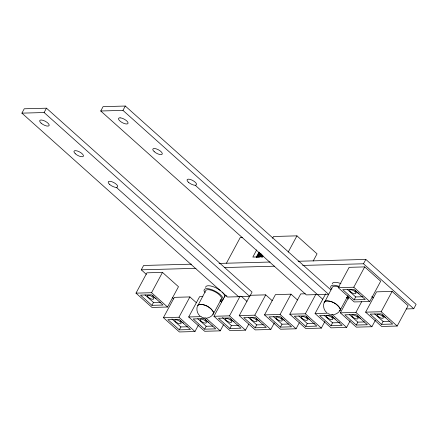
<?xml version="1.0" encoding="UTF-8"?>
<svg xmlns="http://www.w3.org/2000/svg" width="438" height="438" viewBox="0 0 438 438"><rect width="100%" height="100%" fill="white"/><g stroke="black" fill="none" stroke-linecap="round" stroke-linejoin="round"><path stroke-width="0.66" d="M324.498 302.51L324.547 301.727L325.144 301.076C330.931 300.096 337.627 303.879 340.342 308.993L340.277 309.923L339.68 310.575M220.653 299.608A8.875 3.296 28.3 0 0 216.29 292.524A8.875 3.296 28.3 0 0 205.8 290.504L197.85 305.691L198.48 304.525C204.267 303.539 210.963 307.323 213.678 312.436L213.613 313.367L212.934 314.046M212.841 314.117L213.552 313.531L213.728 312.661C211.269 307.345 204.469 303.775 198.693 304.426L197.987 305.012M324.476 302.444L332.464 287.06A8.875 3.296 28.3 0 1 338.848 287.082M339.598 310.597L340.216 310.088L340.392 309.212C337.933 303.901 331.133 300.331 325.357 300.983L324.651 301.568M197.511 305.79C196.12 309.327 197.111 313.559 199.996 316.033M324.175 302.346C322.784 305.877 323.775 310.109 326.66 312.59M21.9 113.141L24.243 108.788L46.466 108.186L252.069 292.075L249.726 296.427L227.503 297.03L21.9 113.141L44.123 112.539L249.726 296.427M44.123 112.539L46.466 108.186M100.745 110.995L122.963 110.392L328.571 294.281L306.348 294.889L100.745 110.995L103.089 106.642L125.306 106.04L330.914 289.929M122.963 110.392L125.306 106.04M146.358 274.363L141.282 269.824L143.626 265.472L191.488 264.169M135.994 293.137L146.927 272.83L162.482 272.403L178.474 286.709L167.54 307.022L151.986 307.443L135.994 293.137L151.548 292.715L167.54 307.022M151.548 292.715L162.482 272.403M151.92 305.341L163.035 305.034L151.608 294.818L140.499 295.124L151.92 305.341L153.486 302.439L160.675 302.242M198.491 324.969L194.954 331.539L179.399 331.96L163.407 317.66L174.34 297.347L189.9 296.926L196.394 302.735M163.407 317.66L178.961 317.232L189.9 296.926M179.334 329.858L190.448 329.557L179.022 319.34L167.913 319.641L179.334 329.858L180.899 326.956L187.431 326.775M223.446 324.876L220.232 330.849L204.677 331.276L188.685 316.97L199.619 296.657L202.86 296.57M226.424 263.222L240.325 237.396L242.334 237.341M204.612 329.168L215.726 328.867L204.3 318.65L193.191 318.952L204.612 329.168L206.178 326.266L212.709 326.091M213.552 313.531L221.365 299.028M248.724 324.191L245.51 330.164L229.95 330.586L213.963 316.285L224.897 295.973L226.84 295.918M256.695 249.901L252.835 257.068L262.614 256.805M256.515 256.772L257.161 255.573M257.807 254.369L258.453 253.169M256.312 257.522L259.208 252.146M256.86 257.352L259.444 252.551M257.867 257.369L260.128 253.164M258.108 257.243L260.041 253.657M259.17 257.27L261.108 253.668M260.161 256.652L261.453 254.248M261.168 256.663L262.138 254.861M213.963 316.285L229.517 315.858L240.133 296.148M261.771 257.177L262.74 255.376M272.584 238.283L273.547 236.493L296.948 235.852L317.052 253.837L313.17 261.043M262.433 257.161L263.079 255.962M229.89 328.484L240.999 328.182L229.578 317.966L218.469 318.267L229.89 328.484L231.45 325.582L238.639 325.385M274.325 322.905L270.783 329.475L255.228 329.896L239.236 315.595L250.175 295.283L265.729 294.862L272.228 300.671M288.215 252.069L296.948 235.852M239.236 315.595L254.796 315.174L265.729 294.862M255.168 327.794L266.277 327.493L254.856 317.276L243.747 317.577L255.168 327.794L256.728 324.892L263.265 324.717M299.28 322.811L296.061 328.79L280.506 329.212L264.514 314.906L275.453 294.599L291.007 294.172L297.506 299.986M264.514 314.906L280.068 314.484L291.007 294.172M280.446 327.109L291.555 326.803L280.134 316.586L269.02 316.893L280.446 327.109L282.006 324.208L288.543 324.027M324.876 321.53L321.339 328.1L305.784 328.522L289.792 314.221L300.731 293.909L305.264 293.788M289.792 314.221L305.346 313.8L315.639 294.681M305.724 326.42L316.833 326.118L305.412 315.902L294.298 316.203L305.724 326.42L307.284 323.518L314.473 323.321M350.154 320.84L346.617 327.41L331.062 327.838L315.07 313.531L325.686 293.821M338.213 287.64L349.146 267.328L364.701 266.906L380.693 281.207L369.76 301.519L354.2 301.941L338.213 287.64L353.767 287.219L369.76 301.519M302.642 265.433L363.496 263.78L365.84 259.427L416.1 304.377L413.757 308.73L406.234 308.938M330.997 325.73L342.111 325.429L330.685 315.212L319.576 315.519L330.997 325.73L332.562 322.833L339.751 322.636M340.216 310.088L348.029 295.579M353.767 287.219L364.701 266.906M375.432 320.156L371.895 326.726L356.34 327.148L340.348 312.847L349.031 296.718M354.139 299.838L365.248 299.537L353.827 289.321L342.719 289.622L354.139 299.838L355.7 296.937L362.888 296.74M340.348 312.847L355.902 312.425L361.689 301.667M356.275 325.045L367.389 324.744L355.963 314.528L344.854 314.829L356.275 325.045L357.841 322.144L364.372 321.963M365.626 312.157L376.56 291.845L392.114 291.423L408.106 305.724L397.173 326.036L381.613 326.463L365.626 312.157L381.18 311.736L397.173 326.036M381.18 311.736L392.114 291.423M381.553 324.355L392.662 324.054L381.241 313.838L370.132 314.139L381.553 324.355L383.113 321.454L389.65 321.278M213.306 314.019C211.762 316.236 209.441 317.742 206.758 318.114M339.97 310.569C338.426 312.792 336.105 314.298 333.422 314.67M219.049 263.419L270.115 262.028M298.152 261.267L365.84 259.427M141.282 269.824L195.978 268.335M224.699 267.552L274.61 266.195M188.685 316.97L201.535 316.619M315.07 313.531L327.92 313.186M330.86 314.555L332.437 314.659M205.772 318.103L203.413 317.846L201.666 317.145M330.077 314.396L328.33 313.701M363.496 263.78L413.757 308.73M371.835 296.581L373.335 297.922M347.257 289.387L355.7 296.937M374.671 313.904L383.113 321.454M346.557 297.271L348.56 299.055M331.884 288.976L330.887 288.084L330.674 286.863A10.649 3.953 28.3 0 1 339.39 286.556M355.902 312.425L371.895 326.726M349.398 314.594L357.841 322.144M195.239 185.274L322.779 299.296M332.124 314.451L346.617 327.41M324.12 315.278L332.562 322.833M305.346 313.8L321.339 328.1M298.842 315.968L307.284 323.518M280.068 314.484L296.061 328.79M273.564 316.652L282.006 324.208M241.453 296.444L246.95 301.36M116.393 187.415L238.617 296.729M254.796 315.174L270.783 329.475M248.286 317.342L256.728 324.892M220.172 300.703L221.672 302.045M205.219 292.42L204.223 291.533L204.009 290.306A10.649 3.953 28.3 0 1 217.598 292.573A10.649 3.953 28.3 0 1 220.024 300.895M229.517 315.858L245.51 330.164M222.515 317.583L231.45 325.582M205.74 317.889L220.232 330.849M197.73 318.716L206.178 326.266M172.249 297.522L173.771 298.88M178.961 317.232L194.954 331.539M145.038 294.884L153.486 302.439M171.959 318.963L180.899 326.956M205.57 287.405A10.649 3.953 28.3 0 1 220.259 290.438M222.17 292.031A10.649 3.953 28.3 0 1 224.24 297.254M348.287 297.282A10.649 3.953 28.3 0 1 346.688 297.446M332.234 283.961A10.649 3.953 28.3 0 1 340.95 283.654M335.136 318.946A3.548 1.319 28.3 0 1 333.553 318.026L332.896 317.501A3.548 1.319 28.3 0 1 331.999 316.055M284.585 320.32A3.548 1.319 28.3 0 1 282.997 319.401L282.346 318.875A3.548 1.319 28.3 0 1 281.442 317.43M259.307 321.005A3.548 1.319 28.3 0 1 257.719 320.09L257.068 319.559A3.548 1.319 28.3 0 1 256.164 318.114M234.029 321.695A3.548 1.319 28.3 0 1 232.441 320.78L231.79 320.249A3.548 1.319 28.3 0 1 230.886 318.804M208.751 322.379A3.548 1.319 28.3 0 1 207.163 321.465L206.512 320.939A3.548 1.319 28.3 0 1 205.608 319.488M183.473 323.069A3.548 1.319 28.3 0 1 181.885 322.154L181.233 321.623A3.548 1.319 28.3 0 1 180.429 320.6M156.059 298.552A3.548 1.319 28.3 0 1 154.472 297.632L153.82 297.106A3.548 1.319 28.3 0 1 153.037 295.332M309.863 319.63A3.548 1.319 28.3 0 1 308.275 318.716L307.618 318.185A3.548 1.319 28.3 0 1 306.841 316.417M360.414 318.256A3.548 1.319 28.3 0 1 358.826 317.342L358.175 316.811A3.548 1.319 28.3 0 1 357.37 315.787M385.692 317.566A3.548 1.319 28.3 0 1 384.104 316.652L383.453 316.126A3.548 1.319 28.3 0 1 382.549 314.676M359.105 293.372A3.548 1.319 28.3 0 1 356.691 292.135L356.039 291.604A3.548 1.319 28.3 0 1 355.136 290.159M120.1 117.849L119.284 117.915A5.322 1.976 28.3 0 0 120.149 121.178A5.322 1.976 28.3 0 0 126.451 123.976L127.266 123.905A5.322 1.976 28.3 0 0 126.85 121.041L125.903 120.247A5.322 1.976 28.3 0 0 120.1 117.849M109.637 184.442A5.322 1.976 28.3 0 0 117.603 186.96A5.322 1.976 28.3 0 0 111.668 181.65A5.322 1.976 28.3 0 0 109.637 184.442M75.369 153.793A5.322 1.976 28.3 0 0 83.335 156.311A5.322 1.976 28.3 0 0 77.4 151.006A5.322 1.976 28.3 0 0 75.369 153.793M41.101 123.144A5.322 1.976 28.3 0 0 49.067 125.662A5.322 1.976 28.3 0 0 43.132 120.357A5.322 1.976 28.3 0 0 41.101 123.144M154.209 151.647A5.322 1.976 28.3 0 0 162.18 154.165A5.322 1.976 28.3 0 0 156.24 148.86A5.322 1.976 28.3 0 0 154.209 151.647M188.477 182.296A5.322 1.976 28.3 0 0 196.443 184.814A5.322 1.976 28.3 0 0 190.508 179.509A5.322 1.976 28.3 0 0 188.477 182.296M327.405 317.709A3.548 1.319 28.3 0 0 332.716 319.384A3.548 1.319 28.3 0 0 328.763 315.847A3.548 1.319 28.3 0 0 327.405 317.709M276.849 319.083A3.548 1.319 28.3 0 0 282.165 320.764A3.548 1.319 28.3 0 0 278.207 317.221A3.548 1.319 28.3 0 0 276.849 319.083M251.576 319.767A3.548 1.319 28.3 0 0 256.887 321.448A3.548 1.319 28.3 0 0 252.929 317.911A3.548 1.319 28.3 0 0 251.576 319.767M226.298 320.457A3.548 1.319 28.3 0 0 231.609 322.138A3.548 1.319 28.3 0 0 227.65 318.596A3.548 1.319 28.3 0 0 226.298 320.457M201.02 321.147A3.548 1.319 28.3 0 0 206.331 322.822A3.548 1.319 28.3 0 0 202.372 319.286A3.548 1.319 28.3 0 0 201.02 321.147M175.742 321.831A3.548 1.319 28.3 0 0 181.053 323.512A3.548 1.319 28.3 0 0 177.094 319.97A3.548 1.319 28.3 0 0 175.742 321.831M148.329 297.314A3.548 1.319 28.3 0 0 153.639 298.99A3.548 1.319 28.3 0 0 149.681 295.453A3.548 1.319 28.3 0 0 148.329 297.314M302.127 318.393A3.548 1.319 28.3 0 0 307.438 320.074A3.548 1.319 28.3 0 0 303.485 316.537A3.548 1.319 28.3 0 0 302.127 318.393M352.683 317.019A3.548 1.319 28.3 0 0 357.994 318.7A3.548 1.319 28.3 0 0 354.035 315.157A3.548 1.319 28.3 0 0 352.683 317.019M377.961 316.335A3.548 1.319 28.3 0 0 383.272 318.01A3.548 1.319 28.3 0 0 379.313 314.473A3.548 1.319 28.3 0 0 377.961 316.335M350.548 291.812A3.548 1.319 28.3 0 0 355.859 293.493A3.548 1.319 28.3 0 0 351.9 289.956A3.548 1.319 28.3 0 0 350.548 291.812"/></g></svg>
